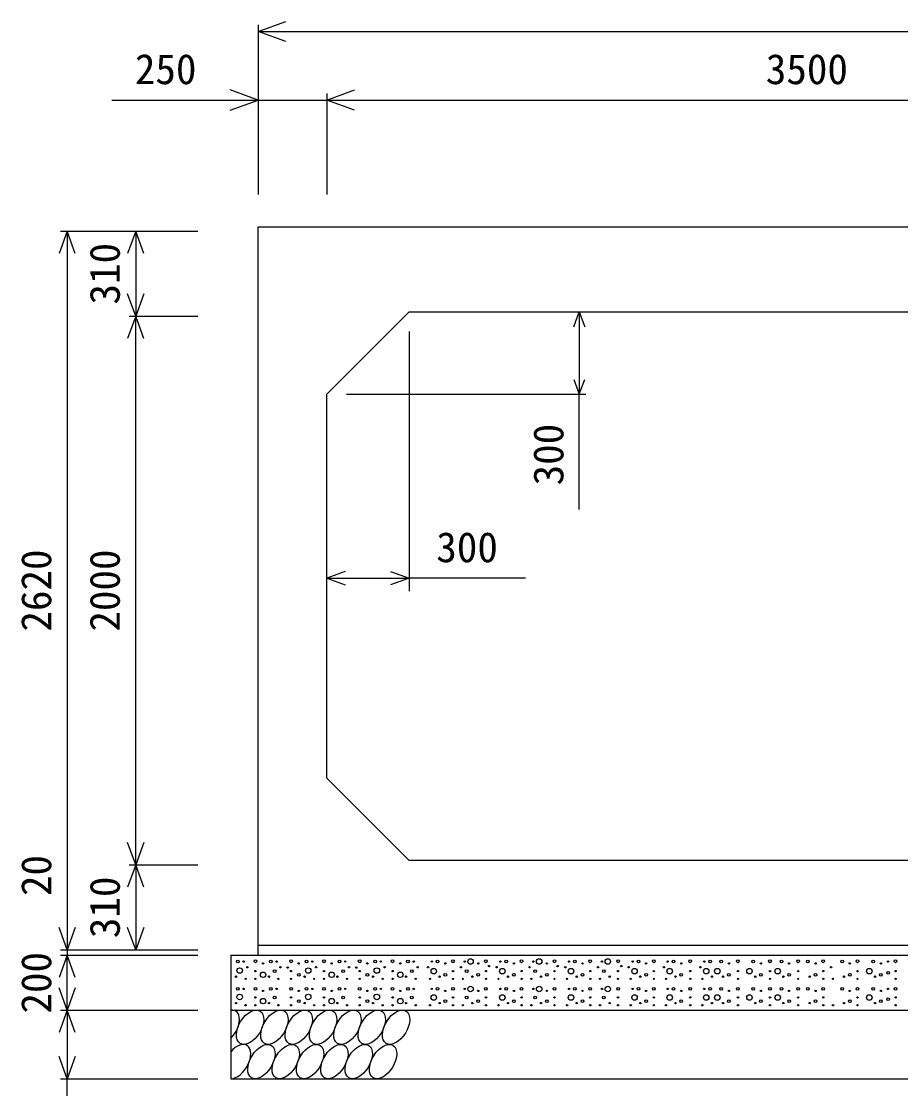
# Model space of a CAD drawing. Units: millimetres, scale not verified. Extents: x -100800 to 100800, y -35640 to 35640.
# Drawn here: x 55096 to 58300, y -21351 to -17460 of the extents above; entities that cross this region are included whole.
import ezdxf
from ezdxf.enums import TextEntityAlignment as Align

# ---------------------------------------------------------------- set-up
doc = ezdxf.new("R2010")
doc.units = ezdxf.units.MM
doc.header["$LTSCALE"] = 120
for name, color, linetype, lineweight in [('0-0_DIM', 7, 'Continuous', 25), ('0-2_HATCH', 6, 'Continuous', 25), ('0-5_OUTLINE', 3, 'Continuous', 25)]:
    doc.layers.add(name, color=color, linetype=linetype, lineweight=lineweight)
doc.styles.add('ＭＳ ゴシック', font='')
doc.styles.get('ＭＳ ゴシック').set_extended_font_data('MS Gothic')

msp = doc.modelspace()

# ---------------------------------------------------------------- linework, layer by layer
at = {"layer": '0-0_DIM'}
for p, q in [((55959.1, -17473.4), (55959.1, -18092)), ((55959.1, -17497.4), (59959.1, -17497.4)), ((56209.1, -17723.4), (56209.1, -18092)), ((55426.4, -17747.4), (55959.1, -17747.4)), ((55239, -18225.1), (55739.1, -18225.1)), ((55263, -18225.1), (55263, -20845.1)), ((55513, -18225.1), (55513, -18535.1)), ((57129.5, -18519.7), (57129.5, -18819.7)), ((55489, -18535.1), (55739.1, -18535.1)), ((55513, -20535.1), (55513, -18535.1)), ((56509.1, -18591.7), (56509.1, -19538.3)), ((56281.1, -18819.7), (57153.5, -18819.7)), ((57129.5, -19240.5), (57129.5, -18819.7)), ((56209.1, -19490.3), (56509.1, -19490.3)), ((56933.2, -19490.3), (56509.1, -19490.3)), ((55489, -20535.1), (55739.1, -20535.1)), ((55513, -20535.1), (55513, -20845.1)), ((55239, -20845.1), (55739.1, -20845.1)), ((55263, -20845.1), (55263, -20865.1)), ((55239, -20865.1), (55739.1, -20865.1)), ((55263, -21065.1), (55263, -20865.1)), ((55239, -21065.1), (55739.1, -21065.1)), ((55263, -21065.1), (55263, -21315.1)), ((55239, -21315.1), (55739.1, -21315.1)), ((55263, -21637.2), (55263, -21315.1))]:
    msp.add_line(p, q, dxfattribs=at)
for points in [[(56060.6, -17534.3), (55959.1, -17497.4), (56060.6, -17460.4)], [(55857.6, -17784.3), (55959.1, -17747.4), (55857.6, -17710.4)], [(56310.6, -17784.3), (56209.1, -17747.4), (56310.6, -17710.4)], [(55959.1, -17747.4), (56209.1, -17747.4), (59709.1, -17747.4), (59959.1, -17747.4)], [(55292.6, -18306.3), (55263, -18225.1), (55233.5, -18306.3)], [(55542.6, -18306.3), (55513, -18225.1), (55483.5, -18306.3)], [(55542.6, -18453.9), (55513, -18535.1), (55483.5, -18453.9)], [(57109.8, -18573.8), (57129.5, -18519.7), (57149.2, -18573.8)], [(55542.6, -18616.3), (55513, -18535.1), (55483.5, -18616.3)], [(57109.8, -18765.6), (57129.5, -18819.7), (57149.2, -18765.6)], [(56276.8, -19465.7), (56209.1, -19490.3), (56276.8, -19515)], [(56441.4, -19465.7), (56509.1, -19490.3), (56441.4, -19515)], [(55542.6, -20453.9), (55513, -20535.1), (55483.5, -20453.9)], [(55542.6, -20616.3), (55513, -20535.1), (55483.5, -20616.3)], [(55292.6, -20763.9), (55263, -20845.1), (55233.5, -20763.9)], [(55542.6, -20763.9), (55513, -20845.1), (55483.5, -20763.9)], [(55292.6, -20946.3), (55263, -20865.1), (55233.5, -20946.3)], [(55292.6, -20983.9), (55263, -21065.1), (55233.5, -20983.9)], [(55292.6, -21146.3), (55263, -21065.1), (55233.5, -21146.3)], [(55292.6, -21233.9), (55263, -21315.1), (55233.5, -21233.9)]]:
    msp.add_lwpolyline(points, dxfattribs=at)
at = {"layer": '0-2_HATCH'}
for centre, radius in [((55885.1, -20887.9), 5), ((55906.2, -20887.9), 2.5), ((55949.1, -20887.1), 5), ((55977.1, -20894.9), 2.5), ((56005.1, -20887.9), 5), ((56026.2, -20887.9), 2.5), ((56079.1, -20887.1), 5), ((56107.1, -20894.9), 2.5), ((56135.1, -20887.9), 5), ((56156.2, -20887.9), 2.5), ((56199.1, -20887.1), 5), ((56227.1, -20894.9), 2.5), ((56255.1, -20887.9), 5), ((56276.2, -20887.9), 2.5), ((56329.1, -20887.1), 5), ((56357.1, -20894.9), 2.5), ((56385.1, -20887.9), 5), ((56406.2, -20887.9), 2.5), ((56449.1, -20887.1), 5), ((56477.1, -20894.9), 2.5), ((56505.1, -20887.9), 5), ((56526.2, -20887.9), 2.5), ((56592, -20887.9), 2.5), ((56613.1, -20887.9), 5), ((56641.1, -20894.9), 2.5), ((56669.1, -20887.1), 5), ((56712, -20887.9), 2.5), ((56733.1, -20887.9), 10), ((56761.1, -20894.9), 2.5), ((56789.1, -20887.1), 5), ((56842, -20887.9), 2.5), ((56863.1, -20887.9), 5), ((56891.1, -20894.9), 2.5), ((56919.1, -20887.1), 5), ((56962, -20887.9), 2.5), ((56983.1, -20887.9), 10), ((57011.1, -20894.9), 2.5), ((57039.1, -20887.1), 5), ((57092, -20887.9), 2.5), ((57113.1, -20887.9), 5), ((57141.1, -20894.9), 2.5), ((57169.1, -20887.1), 5), ((57212, -20887.9), 2.5), ((57233.1, -20887.9), 10), ((57271, -20887.1), 5), ((57323.9, -20887.9), 2.5), ((57344.9, -20887.9), 5), ((57372.9, -20894.9), 2.5), ((57401, -20887.1), 5), ((57451.9, -20887.9), 2.5), ((57472.9, -20887.9), 5), ((57501, -20894.9), 2.5), ((57533.9, -20887.1), 5), ((57584.8, -20887.9), 2.5), ((57605.9, -20887.9), 5), ((57646.5, -20887.9), 5), ((57674.6, -20894.9), 2.5), ((57707.5, -20887.1), 5), ((57763.4, -20887.9), 5), ((57791.4, -20894.9), 2.5), ((57824.3, -20887.1), 5), ((57866.1, -20887.9), 5), ((57894.1, -20894.9), 2.5), ((57927, -20887.1), 5), ((57962.3, -20887.9), 5), ((57990.3, -20894.9), 2.5), ((58018.4, -20887.1), 5), ((58087.1, -20887.9), 5), ((58115.1, -20894.9), 2.5), ((58143.2, -20887.1), 5), ((58200.5, -20887.9), 5), ((58228.6, -20894.9), 2.5), ((58254.7, -20887.9), 2.5), ((58282, -20887.1), 5), ((55891.7, -20920.9), 10), ((55920.2, -20908.9), 2.5), ((55949.1, -20923), 2.5), ((55977.1, -20936.1), 10), ((56019.2, -20923), 5), ((56040.2, -20908.9), 2.5), ((56066.7, -20909.9), 2.5), ((56079.1, -20923), 2.5), ((56107.1, -20936.1), 5), ((56141.7, -20920.9), 10), ((56170.2, -20908.9), 2.5), ((56199.1, -20923), 2.5), ((56227.1, -20936.1), 10), ((56269.2, -20923), 5), ((56290.2, -20908.9), 2.5), ((56316.7, -20909.9), 2.5), ((56329.1, -20923), 2.5), ((56357.1, -20936.1), 5), ((56391.7, -20920.9), 10), ((56420.2, -20908.9), 2.5), ((56449.1, -20923), 2.5), ((56477.1, -20936.1), 10), ((56519.2, -20923), 5), ((56540.2, -20908.9), 2.5), ((56578, -20908.9), 2.5), ((56599, -20923), 10), ((56641.1, -20936.1), 5), ((56669.1, -20923), 2.5), ((56698, -20908.9), 2.5), ((56719, -20923), 5), ((56761.1, -20936.1), 5), ((56789.1, -20923), 2.5), ((56800.5, -20904.6), 2.5), ((56828, -20908.9), 2.5), ((56849, -20923), 10), ((56891.1, -20936.1), 5), ((56919.1, -20923), 2.5), ((56948, -20908.9), 2.5), ((56969, -20923), 5), ((57011.1, -20936.1), 5), ((57039.1, -20923), 2.5), ((57050.5, -20904.6), 2.5), ((57078, -20908.9), 2.5), ((57099, -20923), 10), ((57141.1, -20936.1), 5), ((57169.1, -20923), 2.5), ((57198, -20908.9), 2.5), ((57219, -20923), 5), ((57271, -20923), 2.5), ((57282.3, -20904.6), 2.5), ((57309.8, -20908.9), 2.5), ((57330.9, -20923), 10), ((57372.9, -20936.1), 5), ((57401, -20923), 2.5), ((57437.9, -20908.9), 2.5), ((57458.9, -20923), 10), ((57501, -20936.1), 5), ((57533.9, -20923), 2.5), ((57570.8, -20908.9), 2.5), ((57591.9, -20923), 10), ((57632.5, -20923), 10), ((57674.6, -20936.1), 5), ((57707.5, -20923), 2.5), ((57749.4, -20923), 10), ((57791.4, -20936.1), 5), ((57824.3, -20923), 2.5), ((57852.1, -20923), 10), ((57894.1, -20936.1), 5), ((57927, -20923), 2.5), ((57990.3, -20936.1), 5), ((58018.4, -20923), 2.5), ((58047.2, -20908.9), 2.5), ((58115.1, -20936.1), 5), ((58143.2, -20923), 2.5), ((58186.5, -20923), 10), ((58228.6, -20936.1), 5), ((58254.7, -20929.1), 5), ((58282, -20923), 2.5), ((55878.1, -20943.1), 2.5), ((55913.2, -20951), 2.5), ((55949.1, -20951), 2.5), ((55998.1, -20943.1), 2.5), ((56033.2, -20951), 2.5), ((56079.1, -20951), 2.5), ((56128.1, -20943.1), 2.5), ((56163.2, -20951), 2.5), ((56199.1, -20951), 2.5), ((56248.1, -20943.1), 2.5), ((56283.2, -20951), 2.5), ((56329.1, -20951), 2.5), ((56378.1, -20943.1), 2.5), ((56413.2, -20951), 2.5), ((56449.1, -20951), 2.5), ((56498.1, -20943.1), 2.5), ((56533.2, -20951), 2.5), ((56585, -20951), 2.5), ((56620.1, -20943.1), 2.5), ((56669.1, -20951), 2.5), ((56705, -20951), 2.5), ((56740.1, -20943.1), 2.5), ((56789.1, -20951), 2.5), ((56835, -20951), 2.5), ((56870.1, -20943.1), 2.5), ((56919.1, -20951), 2.5), ((56955, -20951), 2.5), ((56990.1, -20943.1), 2.5), ((57039.1, -20951), 2.5), ((57085, -20951), 2.5), ((57120.1, -20943.1), 2.5), ((57169.1, -20951), 2.5), ((57205, -20951), 2.5), ((57240.1, -20943.1), 2.5), ((57271, -20951), 2.5), ((57316.8, -20951), 2.5), ((57351.9, -20943.1), 2.5), ((57401, -20951), 2.5), ((57444.9, -20951), 2.5), ((57480, -20943.1), 2.5), ((57533.9, -20951), 2.5), ((57577.8, -20951), 2.5), ((57612.9, -20943.1), 2.5), ((57653.6, -20943.1), 2.5), ((57707.5, -20951), 2.5), ((57770.4, -20943.1), 2.5), ((57824.3, -20951), 2.5), ((57873.1, -20943.1), 2.5), ((57927, -20951), 2.5), ((57969.3, -20943.1), 2.5), ((58018.4, -20951), 2.5), ((58054.2, -20951), 2.5), ((58094.1, -20943.1), 2.5), ((58143.2, -20951), 2.5), ((58207.5, -20943.1), 2.5), ((58282, -20951), 2.5), ((55885.1, -20987.9), 5), ((55891.7, -21017), 10), ((55906.2, -20987.9), 2.5), ((55949.1, -20987.1), 5), ((55977.1, -20994.9), 2.5), ((56005.1, -20987.9), 5), ((56026.2, -20987.9), 2.5), ((56079.1, -20987.1), 5), ((56107.1, -20994.9), 2.5), ((56135.1, -20987.9), 5), ((56141.7, -21017), 10), ((56156.2, -20987.9), 2.5), ((56199.1, -20987.1), 5), ((56227.1, -20994.9), 2.5), ((56255.1, -20987.9), 5), ((56276.2, -20987.9), 2.5), ((56329.1, -20987.1), 5), ((56357.1, -20994.9), 2.5), ((56385.1, -20987.9), 5), ((56391.7, -21017), 10), ((56406.2, -20987.9), 2.5), ((56449.1, -20987.1), 5), ((56477.1, -20994.9), 2.5), ((56505.1, -20987.9), 5), ((56526.2, -20987.9), 2.5), ((56599, -21019), 10), ((56592, -20987.9), 2.5), ((56613.1, -20987.9), 5), ((56641.1, -20994.9), 2.5), ((56669.1, -20987.1), 5), ((56712, -20987.9), 2.5), ((56733.1, -20987.9), 10), ((56761.1, -20994.9), 2.5), ((56789.1, -20987.1), 5), ((56849, -21019), 10), ((56842, -20987.9), 2.5), ((56863.1, -20987.9), 5), ((56891.1, -20994.9), 2.5), ((56919.1, -20987.1), 5), ((56962, -20987.9), 2.5), ((56983.1, -20987.9), 10), ((57011.1, -20994.9), 2.5), ((57039.1, -20987.1), 5), ((57099, -21019), 10), ((57092, -20987.9), 2.5), ((57113.1, -20987.9), 5), ((57141.1, -20994.9), 2.5), ((57169.1, -20987.1), 5), ((57212, -20987.9), 2.5), ((57233.1, -20987.9), 10), ((57271, -20987.1), 5), ((57330.9, -21019), 10), ((57323.9, -20987.9), 2.5), ((57344.9, -20987.9), 5), ((57372.9, -20994.9), 2.5), ((57401, -20987.1), 5), ((57458.9, -21019), 10), ((57451.9, -20987.9), 2.5), ((57472.9, -20987.9), 5), ((57501, -20994.9), 2.5), ((57533.9, -20987.1), 5), ((57591.9, -21019), 10), ((57584.8, -20987.9), 2.5), ((57605.9, -20987.9), 5), ((57632.5, -21019), 10), ((57646.5, -20987.9), 5), ((57674.6, -20994.9), 2.5), ((57707.5, -20987.1), 5), ((57749.4, -21019), 10), ((57763.4, -20987.9), 5), ((57791.4, -20994.9), 2.5), ((57824.3, -20987.1), 5), ((57852.1, -21019), 10), ((57866.1, -20987.9), 5), ((57894.1, -20994.9), 2.5), ((57927, -20987.1), 5), ((57962.3, -20987.9), 5), ((57990.3, -20994.9), 2.5), ((58018.4, -20987.1), 5), ((58087.1, -20987.9), 5), ((58115.1, -20994.9), 2.5), ((58143.2, -20987.1), 5), ((58186.5, -21019), 10), ((58200.5, -20987.9), 5), ((58228.6, -20994.9), 2.5), ((58254.7, -20987.9), 2.5), ((58282, -20987.1), 5), ((55878.1, -21039.2), 2.5), ((55913.2, -21047.1), 2.5), ((55949.1, -21019), 2.5), ((55949.1, -21047.1), 2.5), ((55977.1, -21032.2), 10), ((55998.1, -21039.2), 2.5), ((56019.2, -21019), 5), ((56033.2, -21047.1), 2.5), ((56079.1, -21019), 2.5), ((56079.1, -21047.1), 2.5), ((56107.1, -21032.2), 5), ((56128.1, -21039.2), 2.5), ((56163.2, -21047.1), 2.5), ((56199.1, -21019), 2.5), ((56199.1, -21047.1), 2.5), ((56227.1, -21032.2), 10), ((56248.1, -21039.2), 2.5), ((56269.2, -21019), 5), ((56283.2, -21047.1), 2.5), ((56329.1, -21019), 2.5), ((56329.1, -21047.1), 2.5), ((56357.1, -21032.2), 5), ((56378.1, -21039.2), 2.5), ((56413.2, -21047.1), 2.5), ((56449.1, -21019), 2.5), ((56449.1, -21047.1), 2.5), ((56477.1, -21032.2), 10), ((56498.1, -21039.2), 2.5), ((56519.2, -21019), 5), ((56533.2, -21047.1), 2.5), ((56585, -21047.1), 2.5), ((56620.1, -21039.2), 2.5), ((56641.1, -21032.2), 5), ((56669.1, -21019), 2.5), ((56669.1, -21047.1), 2.5), ((56705, -21047.1), 2.5), ((56719, -21019), 5), ((56740.1, -21039.2), 2.5), ((56761.1, -21032.2), 5), ((56789.1, -21019), 2.5), ((56789.1, -21047.1), 2.5), ((56835, -21047.1), 2.5), ((56870.1, -21039.2), 2.5), ((56891.1, -21032.2), 5), ((56919.1, -21019), 2.5), ((56919.1, -21047.1), 2.5), ((56955, -21047.1), 2.5), ((56969, -21019), 5), ((56990.1, -21039.2), 2.5), ((57011.1, -21032.2), 5), ((57039.1, -21019), 2.5), ((57039.1, -21047.1), 2.5), ((57085, -21047.1), 2.5), ((57120.1, -21039.2), 2.5), ((57141.1, -21032.2), 5), ((57169.1, -21019), 2.5), ((57169.1, -21047.1), 2.5), ((57205, -21047.1), 2.5), ((57219, -21019), 5), ((57240.1, -21039.2), 2.5), ((57271, -21019), 2.5), ((57271, -21047.1), 2.5), ((57316.8, -21047.1), 2.5), ((57351.9, -21039.2), 2.5), ((57372.9, -21032.2), 5), ((57401, -21019), 2.5), ((57401, -21047.1), 2.5), ((57444.9, -21047.1), 2.5), ((57480, -21039.2), 2.5), ((57501, -21032.2), 5), ((57533.9, -21019), 2.5), ((57533.9, -21047.1), 2.5), ((57577.8, -21047.1), 2.5), ((57612.9, -21039.2), 2.5), ((57653.6, -21039.2), 2.5), ((57674.6, -21032.2), 5), ((57707.5, -21019), 2.5), ((57707.5, -21047.1), 2.5), ((57770.4, -21039.2), 2.5), ((57791.4, -21032.2), 5), ((57824.3, -21019), 2.5), ((57824.3, -21047.1), 2.5), ((57873.1, -21039.2), 2.5), ((57894.1, -21032.2), 5), ((57927, -21019), 2.5), ((57927, -21047.1), 2.5), ((57969.3, -21039.2), 2.5), ((57990.3, -21032.2), 5), ((58018.4, -21019), 2.5), ((58018.4, -21047.1), 2.5), ((58054.2, -21047.1), 2.5), ((58094.1, -21039.2), 2.5), ((58115.1, -21032.2), 5), ((58143.2, -21019), 2.5), ((58143.2, -21047.1), 2.5), ((58207.5, -21039.2), 2.5), ((58228.6, -21032.2), 5), ((58254.7, -21025.2), 5), ((58282, -21019), 2.5), ((58282, -21047.1), 2.5)]:
    msp.add_circle(centre, radius, dxfattribs=at)
for centre, start_param, end_param in [((55840.8, -21127.6), 4.335544, 6.724593), ((55882.3, -21252.6), 3.496422, 7.58605)]:
    msp.add_ellipse(centre, major_axis=(36.4, 58.9), ratio=0.5792, start_param=start_param, end_param=end_param, dxfattribs=at)
for centre in [(55929.5, -21127.6), (56018.2, -21127.6), (56106.9, -21127.6), (56195.6, -21127.6), (56284.3, -21127.6), (56373, -21127.6), (56461.6, -21127.6), (55971, -21252.6), (56059.7, -21252.6), (56148.4, -21252.6), (56237.1, -21252.6), (56325.8, -21252.6), (56414.5, -21252.6)]:
    msp.add_ellipse(centre, major_axis=(36.4, 58.9), ratio=0.5792, dxfattribs=at)
at = {"layer": '0-5_OUTLINE'}
for p, q in [((55959.1, -20865.1), (55959.1, -18209.7)), ((56509.1, -18519.7), (56209.1, -18819.7)), ((56509.1, -18519.7), (59409.1, -18519.7)), ((56209.1, -20219.7), (56209.1, -18819.7)), ((56209.1, -20219.7), (56509.1, -20519.7)), ((59409.1, -20519.7), (56509.1, -20519.7)), ((59959.1, -20829.7), (55959.1, -20829.7)), ((55859.1, -20865.1), (55859.1, -21315.1)), ((55859.1, -20865.1), (60059.1, -20865.1)), ((55859.1, -21065.1), (60059.1, -21065.1)), ((55859.1, -21315.1), (60059.1, -21315.1))]:
    msp.add_line(p, q, dxfattribs=at)
msp.add_lwpolyline([(55959.1, -18209.7), (59959.1, -18209.7), (59959.1, -20865.1)], dxfattribs=at)

# ---------------------------------------------------------------- texts
at = {"layer": '0-0_DIM', "style": 'ＭＳ ゴシック'}
for s, p in [('250', (55509.8, -17722.4)), ('3500', (57809.1, -17722.4)), ('300', (56608.3, -19465.3))]:
    msp.add_text(s, height=110, dxfattribs=at).set_placement(p, align=Align.BOTTOM_LEFT)
for s, p in [('310', (55488, -18492.6)), ('300', (57104.5, -19152)), ('2620', (55238, -19685.1)), ('2000', (55488, -19685.1)), ('20', (55238, -20649.2)), ('310', (55488, -20802.6)), ('200', (55238, -21077.6))]:
    msp.add_text(s, height=110, rotation=90, dxfattribs=at).set_placement(p, align=Align.BOTTOM_LEFT)

doc.saveas('drawing.dxf')
